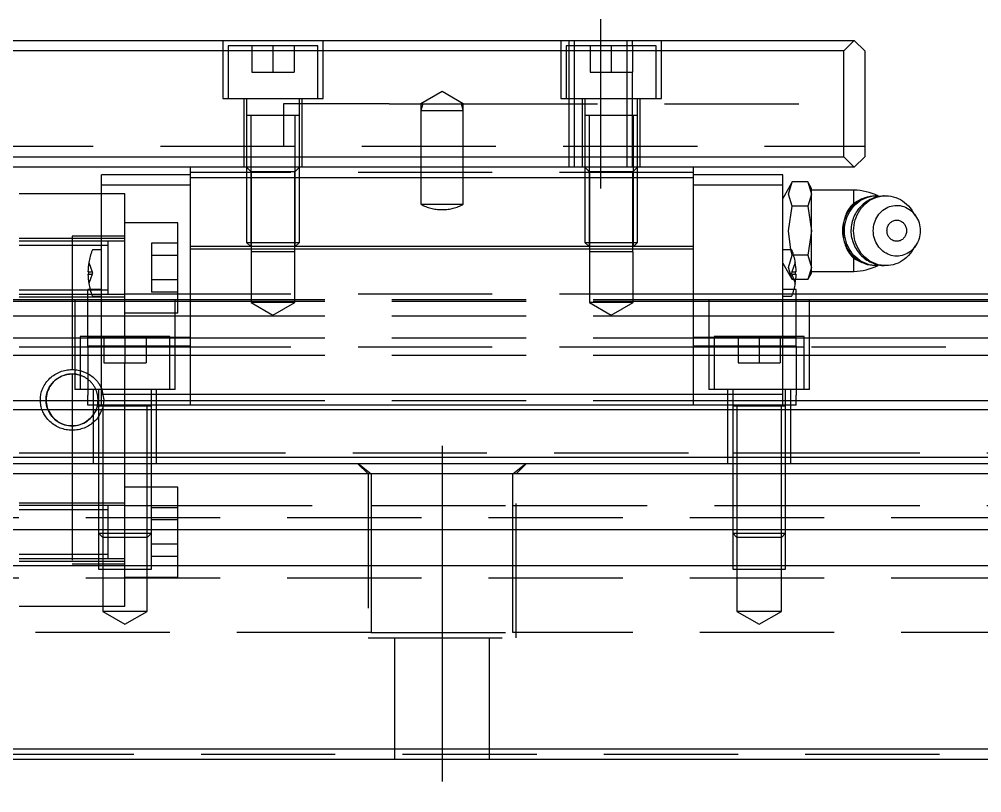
# Model space of a CAD drawing. Extents: x -15 to 809, y -352 to 120.
# Drawn here: x 250 to 341.1, y -316.1 to -243 of the extents above; entities that cross this region are included whole.
import ezdxf

# ---------------------------------------------------------------- set-up
doc = ezdxf.new("R2010")
doc.units = 0
doc.linetypes.add('CENTER', pattern=[50.8, 31.75, -6.35, 6.35, -6.35])
doc.linetypes.add('DASHED', pattern=[19.05, 12.7, -6.35])
doc.layers.get('0').update_dxf_attribs({"linetype": 'CONTINUOUS'})
doc.layers.add('CENTER', color=1, linetype='CENTER')

msp = doc.modelspace()

# ---------------------------------------------------------------- linework, layer by layer
at = {"color": 7, "linetype": 'CONTINUOUS'}
for p, q in [((131, -244.98), (329, -244.98)), ((329, -244.98), (328, -245.98)), ((330, -245.98), (329, -244.98)), ((328, -245.98), (132, -245.98)), ((328, -255.98), (328, -245.98)), ((330, -245.98), (330, -255.98)), ((276.5, -252.08), (271.5, -252.08)), ((276.5, -252.08), (271.5, -252.08)), ((276.5, -252.08), (271.5, -252.08)), ((308.5, -252.08), (303.5, -252.08)), ((132, -255.98), (328, -255.98)), ((328, -255.98), (329, -256.98)), ((329, -256.98), (330, -255.98)), ((329, -256.98), (131, -256.98)), ((266.2, -257.68), (257.768, -257.68)), ((257.768, -258.68), (257.768, -257.68)), ((266.2, -257.98), (266.2, -256.98)), ((313.8, -257.98), (313.8, -256.98)), ((322.232, -257.68), (313.8, -257.68)), ((322.232, -258.68), (322.232, -257.68)), ((266.2, -264.48), (266.2, -257.98)), ((313.8, -257.98), (266.2, -257.98)), ((313.8, -264.48), (313.8, -257.98)), ((323.135, -258.361), (322.778, -258.98)), ((322.778, -259.516), (323.135, -258.361)), ((324.6, -258.361), (323.135, -258.361)), ((324.6, -258.361), (324.599, -258.36)), ((324.957, -258.98), (324.6, -258.361)), ((324.6, -258.361), (324.957, -259.516)), ((257.768, -259.48), (250, -259.48)), ((257.768, -278.48), (257.768, -258.68)), ((266.2, -258.68), (257.768, -258.68)), ((322.232, -258.68), (313.8, -258.68)), ((322.232, -278.48), (322.232, -258.68)), ((322.778, -258.98), (322.232, -259.925)), ((324.957, -259.516), (324.957, -258.98)), ((328.957, -259.13), (324.957, -259.13)), ((328.957, -260.367), (328.957, -259.13)), ((323.135, -260.671), (322.778, -259.516)), ((324.957, -259.516), (324.6, -260.671)), ((324.957, -262.98), (324.957, -259.516)), ((328.957, -260.367), (328.858, -260.46)), ((329.718, -259.971), (328.957, -260.367)), ((328.989, -260.471), (329.177, -260.31)), ((329.142, -260.471), (329.33, -260.31)), ((329.177, -260.31), (329.376, -260.166)), ((329.33, -260.31), (329.529, -260.166)), ((329.376, -260.166), (329.585, -260.04)), ((329.529, -260.166), (329.738, -260.04)), ((329.585, -260.04), (329.802, -259.931)), ((329.738, -260.04), (329.955, -259.931)), ((329.802, -259.931), (330.027, -259.842)), ((329.949, -260.38), (329.823, -260.483)), ((330.08, -260.283), (329.949, -260.38)), ((329.955, -259.931), (330.18, -259.842)), ((330.001, -260.471), (330.189, -260.31)), ((330.027, -259.842), (330.257, -259.771)), ((330.216, -260.192), (330.08, -260.283)), ((330.18, -259.842), (330.41, -259.771)), ((330.189, -260.31), (330.388, -260.166)), ((330.355, -260.108), (330.216, -260.192)), ((330.257, -259.771), (330.492, -259.721)), ((330.499, -260.031), (330.355, -260.108)), ((330.388, -260.166), (330.597, -260.04)), ((330.41, -259.771), (330.645, -259.721)), ((330.492, -259.721), (330.729, -259.69)), ((330.647, -259.962), (330.499, -260.031)), ((330.597, -260.04), (330.815, -259.931)), ((330.645, -259.721), (330.883, -259.69)), ((330.798, -259.899), (330.647, -259.962)), ((330.729, -259.69), (330.969, -259.68)), ((330.952, -259.845), (330.798, -259.899)), ((330.815, -259.931), (331.039, -259.842)), ((330.883, -259.69), (331.122, -259.68)), ((331.108, -259.798), (330.952, -259.845)), ((331.122, -259.68), (330.969, -259.68)), ((331.039, -259.842), (331.27, -259.771)), ((331.267, -259.758), (331.108, -259.798)), ((331.122, -259.68), (331.534, -259.71)), ((331.428, -259.727), (331.267, -259.758)), ((331.27, -259.771), (331.504, -259.721)), ((331.59, -259.703), (331.428, -259.727)), ((331.504, -259.721), (331.742, -259.69)), ((331.753, -259.688), (331.59, -259.703)), ((331.742, -259.69), (331.981, -259.68)), ((331.814, -259.684), (331.753, -259.688)), ((331.981, -259.68), (332.219, -259.69)), ((332.219, -259.69), (332.455, -259.72)), ((332.455, -259.72), (332.688, -259.77)), ((332.688, -259.77), (332.916, -259.839)), ((332.916, -259.839), (333.14, -259.927)), ((333.14, -259.927), (333.356, -260.034)), ((333.356, -260.034), (333.563, -260.159)), ((333.563, -260.159), (333.762, -260.301)), ((333.762, -260.301), (333.949, -260.459)), ((322.778, -262.98), (323.135, -260.671)), ((324.6, -260.671), (323.135, -260.671)), ((324.6, -260.671), (324.957, -262.98)), ((328.3, -261.234), (328.239, -261.364)), ((328.252, -261.482), (328.369, -261.256)), ((328.366, -261.108), (328.3, -261.234)), ((328.437, -260.986), (328.366, -261.108)), ((328.369, -261.256), (328.502, -261.04)), ((328.405, -261.482), (328.522, -261.256)), ((328.515, -260.867), (328.437, -260.986)), ((328.502, -261.04), (328.65, -260.837)), ((328.593, -260.76), (328.515, -260.867)), ((328.522, -261.256), (328.655, -261.04)), ((328.676, -260.656), (328.593, -260.76)), ((328.65, -260.837), (328.813, -260.647)), ((328.655, -261.04), (328.803, -260.837)), ((328.764, -260.556), (328.676, -260.656)), ((328.858, -260.46), (328.764, -260.556)), ((328.803, -260.837), (328.966, -260.647)), ((328.813, -260.647), (328.989, -260.471)), ((328.966, -260.647), (329.142, -260.471)), ((329.189, -261.222), (329.105, -261.362)), ((329.279, -261.086), (329.189, -261.222)), ((329.265, -261.482), (329.382, -261.256)), ((329.376, -260.955), (329.279, -261.086)), ((329.479, -260.829), (329.376, -260.955)), ((329.382, -261.256), (329.515, -261.04)), ((329.588, -260.708), (329.479, -260.829)), ((329.515, -261.04), (329.663, -260.837)), ((329.703, -260.593), (329.588, -260.708)), ((329.663, -260.837), (329.826, -260.647)), ((329.823, -260.483), (329.703, -260.593)), ((329.826, -260.647), (330.001, -260.471)), ((331.326, -261.425), (331.443, -261.287)), ((331.443, -261.287), (331.57, -261.159)), ((331.57, -261.159), (331.707, -261.042)), ((331.707, -261.042), (331.851, -260.937)), ((331.851, -260.937), (332.002, -260.845)), ((332.002, -260.845), (332.159, -260.766)), ((332.159, -260.766), (332.322, -260.7)), ((332.322, -260.7), (332.489, -260.648)), ((332.489, -260.648), (332.659, -260.611)), ((332.659, -260.611), (332.831, -260.588)), ((332.831, -260.588), (333.005, -260.58)), ((333.005, -260.58), (333.178, -260.587)), ((333.178, -260.587), (333.351, -260.608)), ((333.351, -260.608), (333.521, -260.643)), ((333.521, -260.643), (333.688, -260.693)), ((333.688, -260.693), (333.852, -260.758)), ((333.852, -260.758), (334.01, -260.835)), ((333.949, -260.459), (334.124, -260.633)), ((334.01, -260.835), (334.162, -260.926)), ((334.124, -260.633), (334.287, -260.82)), ((334.162, -260.926), (334.307, -261.029)), ((334.287, -260.82), (334.435, -261.021)), ((334.307, -261.029), (334.444, -261.145)), ((334.799, -261.555), (334.435, -261.021)), ((334.444, -261.145), (334.572, -261.272)), ((334.572, -261.272), (334.691, -261.409)), ((327.957, -262.464), (328.004, -262.21)), ((327.985, -262.22), (327.965, -262.345)), ((328.008, -262.095), (327.985, -262.22)), ((328.004, -262.21), (328.069, -261.96)), ((328.036, -261.972), (328.008, -262.095)), ((328.067, -261.85), (328.036, -261.972)), ((328.102, -261.731), (328.067, -261.85)), ((328.069, -261.96), (328.152, -261.717)), ((328.141, -261.613), (328.102, -261.731)), ((328.111, -262.464), (328.157, -262.21)), ((328.184, -261.497), (328.141, -261.613)), ((328.152, -261.717), (328.252, -261.482)), ((328.157, -262.21), (328.222, -261.96)), ((328.239, -261.364), (328.184, -261.497)), ((328.222, -261.96), (328.305, -261.717)), ((328.305, -261.717), (328.405, -261.482)), ((328.797, -262.115), (328.758, -262.274)), ((328.844, -261.958), (328.797, -262.115)), ((328.898, -261.804), (328.844, -261.958)), ((328.96, -261.653), (328.898, -261.804)), ((329.029, -261.506), (328.96, -261.653)), ((328.97, -262.464), (329.017, -262.21)), ((329.017, -262.21), (329.082, -261.96)), ((329.105, -261.362), (329.029, -261.506)), ((329.082, -261.96), (329.165, -261.717)), ((329.165, -261.717), (329.265, -261.482)), ((330.905, -262.24), (330.965, -262.064)), ((330.965, -262.064), (331.038, -261.893)), ((331.038, -261.893), (331.122, -261.729)), ((331.122, -261.729), (331.218, -261.573)), ((331.218, -261.573), (331.326, -261.425)), ((332.361, -262.273), (332.421, -262.214)), ((332.421, -262.214), (332.485, -262.161)), ((332.485, -262.161), (332.553, -262.114)), ((332.553, -262.114), (332.624, -262.074)), ((332.624, -262.074), (332.699, -262.04)), ((332.699, -262.04), (332.776, -262.014)), ((332.776, -262.014), (332.854, -261.995)), ((332.854, -261.995), (332.934, -261.984)), ((332.934, -261.984), (333.015, -261.98)), ((333.015, -261.98), (333.095, -261.984)), ((333.095, -261.984), (333.175, -261.995)), ((333.175, -261.995), (333.254, -262.014)), ((333.254, -262.014), (333.331, -262.04)), ((333.331, -262.04), (333.405, -262.074)), ((333.405, -262.074), (333.477, -262.114)), ((333.477, -262.114), (333.545, -262.161)), ((333.545, -262.161), (333.609, -262.214)), ((333.609, -262.214), (333.668, -262.273)), ((334.691, -261.409), (334.799, -261.555)), ((334.799, -261.555), (334.898, -261.713)), ((334.898, -261.713), (334.985, -261.879)), ((334.985, -261.879), (335.059, -262.052)), ((335.059, -262.052), (335.121, -262.23)), ((335.121, -262.23), (335.169, -262.413)), ((323, -264.778), (322.778, -262.98)), ((324.957, -262.98), (324.6, -265.289)), ((324.957, -266.444), (324.957, -262.98)), ((327.92, -262.98), (327.929, -262.721)), ((327.922, -262.852), (327.92, -262.98)), ((327.929, -263.239), (327.92, -262.98)), ((327.92, -262.98), (327.92, -262.983)), ((327.92, -262.983), (327.922, -263.107)), ((327.927, -262.724), (327.922, -262.852)), ((327.922, -263.107), (327.927, -263.234)), ((327.936, -262.597), (327.927, -262.724)), ((327.929, -262.721), (327.957, -262.464)), ((327.949, -262.471), (327.936, -262.597)), ((327.965, -262.345), (327.949, -262.471)), ((328.073, -262.98), (328.082, -262.721)), ((328.082, -263.239), (328.073, -262.98)), ((328.082, -262.721), (328.111, -262.464)), ((328.682, -262.923), (328.681, -262.98)), ((328.681, -262.98), (328.685, -263.14)), ((328.689, -262.759), (328.682, -262.923)), ((328.685, -263.14), (328.697, -263.303)), ((328.704, -262.596), (328.689, -262.759)), ((328.727, -262.434), (328.704, -262.596)), ((328.758, -262.274), (328.727, -262.434)), ((328.933, -262.98), (328.942, -262.721)), ((328.942, -263.239), (328.933, -262.98)), ((328.942, -262.721), (328.97, -262.464)), ((330.797, -262.98), (330.804, -262.792)), ((330.804, -263.168), (330.797, -262.98)), ((330.804, -262.792), (330.825, -262.606)), ((330.825, -262.606), (330.858, -262.421)), ((330.858, -262.421), (330.905, -262.24)), ((332.091, -262.98), (332.094, -262.893)), ((332.094, -263.067), (332.091, -262.98)), ((332.094, -262.893), (332.105, -262.806)), ((332.105, -263.154), (332.094, -263.067)), ((332.105, -262.806), (332.122, -262.721)), ((332.122, -262.721), (332.147, -262.638)), ((332.147, -262.638), (332.177, -262.557)), ((332.177, -262.557), (332.215, -262.48)), ((332.215, -262.48), (332.258, -262.406)), ((332.258, -262.406), (332.307, -262.337)), ((332.307, -262.337), (332.361, -262.273)), ((333.668, -262.273), (333.722, -262.337)), ((333.722, -262.337), (333.771, -262.406)), ((333.771, -262.406), (333.815, -262.48)), ((333.815, -262.48), (333.852, -262.557)), ((333.852, -262.557), (333.883, -262.638)), ((333.883, -262.638), (333.907, -262.721)), ((333.907, -262.721), (333.925, -262.806)), ((333.925, -262.806), (333.935, -262.893)), ((333.935, -263.067), (333.925, -263.154)), ((333.935, -262.893), (333.939, -262.98)), ((333.939, -262.98), (333.935, -263.067)), ((335.169, -262.413), (335.204, -262.6)), ((335.204, -262.6), (335.225, -262.79)), ((335.225, -262.79), (335.232, -262.98)), ((335.232, -262.98), (335.225, -263.17)), ((258.4, -268.98), (258.4, -263.98)), ((258.4, -266.48), (258.4, -263.98)), ((258.4, -266.48), (258.4, -263.98)), ((327.927, -263.234), (327.936, -263.361)), ((327.957, -263.496), (327.929, -263.239)), ((327.936, -263.361), (327.949, -263.488)), ((327.949, -263.488), (327.965, -263.615)), ((328.004, -263.75), (327.957, -263.496)), ((327.965, -263.615), (327.985, -263.74)), ((327.985, -263.74), (328.014, -263.89)), ((328.069, -264), (328.004, -263.75)), ((328.014, -263.89), (328.048, -264.037)), ((328.048, -264.037), (328.088, -264.181)), ((328.152, -264.243), (328.069, -264)), ((328.111, -263.496), (328.082, -263.239)), ((328.157, -263.75), (328.111, -263.496)), ((328.222, -264), (328.157, -263.75)), ((328.305, -264.243), (328.222, -264)), ((328.697, -263.303), (328.717, -263.466)), ((328.717, -263.466), (328.746, -263.629)), ((328.746, -263.629), (328.782, -263.789)), ((328.782, -263.789), (328.827, -263.948)), ((328.827, -263.948), (328.879, -264.104)), ((328.97, -263.496), (328.942, -263.239)), ((329.017, -263.75), (328.97, -263.496)), ((329.082, -264), (329.017, -263.75)), ((329.165, -264.243), (329.082, -264)), ((330.825, -263.354), (330.804, -263.168)), ((330.858, -263.539), (330.825, -263.354)), ((330.905, -263.72), (330.858, -263.539)), ((330.965, -263.896), (330.905, -263.72)), ((331.038, -264.067), (330.965, -263.896)), ((332.122, -263.239), (332.105, -263.154)), ((332.147, -263.322), (332.122, -263.239)), ((332.177, -263.403), (332.147, -263.322)), ((332.215, -263.48), (332.177, -263.403)), ((332.258, -263.554), (332.215, -263.48)), ((332.307, -263.623), (332.258, -263.554)), ((332.361, -263.687), (332.307, -263.623)), ((332.421, -263.746), (332.361, -263.687)), ((332.485, -263.799), (332.421, -263.746)), ((332.553, -263.846), (332.485, -263.799)), ((332.624, -263.886), (332.553, -263.846)), ((332.699, -263.92), (332.624, -263.886)), ((332.776, -263.946), (332.699, -263.92)), ((332.854, -263.965), (332.776, -263.946)), ((332.934, -263.976), (332.854, -263.965)), ((333.015, -263.98), (332.934, -263.976)), ((333.095, -263.976), (333.015, -263.98)), ((333.175, -263.965), (333.095, -263.976)), ((333.254, -263.946), (333.175, -263.965)), ((333.331, -263.92), (333.254, -263.946)), ((333.405, -263.886), (333.331, -263.92)), ((333.477, -263.846), (333.405, -263.886)), ((333.545, -263.799), (333.477, -263.846)), ((333.609, -263.746), (333.545, -263.799)), ((333.668, -263.687), (333.609, -263.746)), ((333.722, -263.623), (333.668, -263.687)), ((333.771, -263.554), (333.722, -263.623)), ((333.815, -263.48), (333.771, -263.554)), ((333.852, -263.403), (333.815, -263.48)), ((333.883, -263.322), (333.852, -263.403)), ((333.907, -263.239), (333.883, -263.322)), ((333.925, -263.154), (333.907, -263.239)), ((335.059, -263.908), (334.985, -264.081)), ((335.121, -263.73), (335.059, -263.908)), ((335.169, -263.547), (335.121, -263.73)), ((335.204, -263.36), (335.169, -263.547)), ((335.225, -263.17), (335.204, -263.36)), ((257.768, -264.78), (256.986, -264.78)), ((266.2, -264.73), (266.2, -264.48)), ((313.8, -264.48), (266.2, -264.48)), ((266.2, -278.48), (266.2, -264.73)), ((313.8, -264.73), (266.2, -264.73)), ((313.8, -264.73), (313.8, -264.48)), ((313.8, -278.48), (313.8, -264.73)), ((323.014, -264.78), (322.232, -264.78)), ((328.088, -264.181), (328.133, -264.323)), ((328.133, -264.323), (328.184, -264.463)), ((328.252, -264.478), (328.152, -264.243)), ((328.184, -264.463), (328.239, -264.596)), ((328.239, -264.596), (328.3, -264.726)), ((328.369, -264.704), (328.252, -264.478)), ((328.3, -264.726), (328.366, -264.852)), ((328.405, -264.478), (328.305, -264.243)), ((328.366, -264.852), (328.437, -264.974)), ((328.502, -264.92), (328.369, -264.704)), ((328.522, -264.704), (328.405, -264.478)), ((328.65, -265.123), (328.502, -264.92)), ((328.655, -264.92), (328.522, -264.704)), ((328.803, -265.123), (328.655, -264.92)), ((328.879, -264.104), (328.939, -264.258)), ((328.939, -264.258), (329.007, -264.409)), ((329.007, -264.409), (329.082, -264.556)), ((329.082, -264.556), (329.164, -264.699)), ((329.164, -264.699), (329.254, -264.838)), ((329.265, -264.478), (329.165, -264.243)), ((329.254, -264.838), (329.35, -264.972)), ((329.382, -264.704), (329.265, -264.478)), ((329.515, -264.92), (329.382, -264.704)), ((329.663, -265.123), (329.515, -264.92)), ((331.122, -264.231), (331.038, -264.067)), ((331.218, -264.387), (331.122, -264.231)), ((331.326, -264.535), (331.218, -264.387)), ((331.443, -264.673), (331.326, -264.535)), ((331.57, -264.801), (331.443, -264.673)), ((331.707, -264.918), (331.57, -264.801)), ((331.851, -265.023), (331.707, -264.918)), ((334.307, -264.931), (334.162, -265.034)), ((334.435, -264.939), (334.287, -265.14)), ((334.444, -264.815), (334.307, -264.931)), ((334.435, -264.939), (334.799, -264.405)), ((334.572, -264.688), (334.444, -264.815)), ((334.691, -264.551), (334.572, -264.688)), ((334.799, -264.405), (334.691, -264.551)), ((334.898, -264.247), (334.799, -264.405)), ((334.985, -264.081), (334.898, -264.247)), ((324.6, -265.289), (323.257, -265.289)), ((324.6, -265.289), (324.957, -266.444)), ((328.437, -264.974), (328.515, -265.093)), ((328.515, -265.093), (328.593, -265.2)), ((328.593, -265.2), (328.676, -265.304)), ((328.813, -265.313), (328.65, -265.123)), ((328.676, -265.304), (328.764, -265.404)), ((328.764, -265.404), (328.858, -265.5)), ((328.966, -265.313), (328.803, -265.123)), ((328.989, -265.489), (328.813, -265.313)), ((328.858, -265.5), (328.957, -265.593)), ((328.957, -266.83), (328.957, -265.593)), ((328.957, -265.593), (329.717, -265.989)), ((329.142, -265.489), (328.966, -265.313)), ((329.177, -265.65), (328.989, -265.489)), ((329.33, -265.65), (329.142, -265.489)), ((329.376, -265.794), (329.177, -265.65)), ((329.529, -265.794), (329.33, -265.65)), ((329.35, -264.972), (329.454, -265.101)), ((329.585, -265.92), (329.376, -265.794)), ((329.454, -265.101), (329.563, -265.225)), ((329.738, -265.92), (329.529, -265.794)), ((329.563, -265.225), (329.679, -265.344)), ((329.826, -265.314), (329.663, -265.123)), ((329.679, -265.344), (329.8, -265.456)), ((329.8, -265.456), (329.927, -265.562)), ((330.001, -265.489), (329.826, -265.314)), ((329.927, -265.562), (330.059, -265.662)), ((330.189, -265.65), (330.001, -265.489)), ((330.059, -265.662), (330.195, -265.755)), ((330.388, -265.794), (330.189, -265.65)), ((330.195, -265.755), (330.337, -265.841)), ((330.337, -265.841), (330.482, -265.92)), ((330.597, -265.92), (330.388, -265.794)), ((332.002, -265.115), (331.851, -265.023)), ((332.159, -265.194), (332.002, -265.115)), ((332.322, -265.26), (332.159, -265.194)), ((332.489, -265.312), (332.322, -265.26)), ((332.659, -265.349), (332.489, -265.312)), ((332.831, -265.372), (332.659, -265.349)), ((333.005, -265.38), (332.831, -265.372)), ((333.178, -265.373), (333.005, -265.38)), ((333.351, -265.352), (333.178, -265.373)), ((333.521, -265.317), (333.351, -265.352)), ((333.564, -265.801), (333.356, -265.926)), ((333.688, -265.267), (333.521, -265.317)), ((333.762, -265.659), (333.564, -265.801)), ((333.852, -265.202), (333.688, -265.267)), ((333.949, -265.501), (333.762, -265.659)), ((334.01, -265.125), (333.852, -265.202)), ((334.124, -265.327), (333.949, -265.501)), ((334.162, -265.034), (334.01, -265.125)), ((334.287, -265.14), (334.124, -265.327)), ((324.957, -266.444), (324.6, -267.599)), ((324.957, -266.98), (324.957, -266.444)), ((329.802, -266.029), (329.585, -265.92)), ((329.955, -266.029), (329.738, -265.92)), ((330.027, -266.118), (329.802, -266.029)), ((330.18, -266.118), (329.955, -266.029)), ((330.257, -266.189), (330.027, -266.118)), ((330.41, -266.189), (330.18, -266.118)), ((330.492, -266.239), (330.257, -266.189)), ((330.645, -266.239), (330.41, -266.189)), ((330.482, -265.92), (330.631, -265.991)), ((330.729, -266.27), (330.492, -266.239)), ((330.815, -266.029), (330.597, -265.92)), ((330.631, -265.991), (330.783, -266.055)), ((330.883, -266.27), (330.645, -266.239)), ((330.969, -266.28), (330.729, -266.27)), ((330.783, -266.055), (330.938, -266.111)), ((331.039, -266.119), (330.815, -266.029)), ((331.122, -266.28), (330.883, -266.27)), ((330.938, -266.111), (331.096, -266.159)), ((330.969, -266.28), (331.122, -266.28)), ((331.27, -266.189), (331.039, -266.119)), ((331.096, -266.159), (331.256, -266.199)), ((331.534, -266.25), (331.122, -266.28)), ((331.256, -266.199), (331.417, -266.231)), ((331.505, -266.239), (331.27, -266.189)), ((331.417, -266.231), (331.58, -266.256)), ((331.742, -266.27), (331.505, -266.239)), ((331.58, -266.256), (331.744, -266.271)), ((331.982, -266.28), (331.742, -266.27)), ((331.744, -266.271), (331.812, -266.276)), ((332.219, -266.27), (331.982, -266.28)), ((332.455, -266.24), (332.219, -266.27)), ((332.688, -266.19), (332.455, -266.24)), ((332.917, -266.121), (332.688, -266.19)), ((333.14, -266.033), (332.917, -266.121)), ((333.356, -265.926), (333.14, -266.033)), ((256.584, -266.88), (256.502, -266.88)), ((256.502, -267.08), (256.584, -267.08)), ((256.584, -267.08), (256.584, -266.88)), ((323.416, -266.88), (323.416, -267.08)), ((323.498, -266.88), (323.416, -266.88)), ((323.416, -267.08), (323.498, -267.08)), ((324.6, -267.599), (323.467, -267.599)), ((324.599, -267.6), (324.6, -267.599)), ((324.6, -267.599), (324.957, -266.98)), ((324.957, -266.83), (328.957, -266.83)), ((256.709, -268.55), (256.5, -268.55)), ((256.5, -271.15), (256.5, -268.55)), ((258.4, -268.98), (258.4, -268.58)), ((323.5, -268.55), (323.291, -268.55)), ((323.5, -271.15), (323.5, -268.55)), ((203.5, -269.48), (256.5, -269.48)), ((256.986, -269.18), (257.768, -269.18)), ((322.232, -269.18), (323.014, -269.18)), ((388, -268.98), (323.5, -268.98)), ((323.5, -269.48), (460, -269.48)), ((203.5, -269.644), (256.5, -269.644)), ((323.5, -269.644), (460, -269.644)), ((203.5, -271.042), (256.5, -271.042)), ((256.5, -273.063), (256.5, -271.15)), ((323.5, -271.042), (460, -271.042)), ((323.5, -273.063), (323.5, -271.15)), ((203.5, -273.118), (256.5, -273.118)), ((256.5, -273.908), (256.5, -273.063)), ((257.768, -273.063), (256.5, -273.063)), ((323.5, -273.063), (322.232, -273.063)), ((323.5, -273.908), (323.5, -273.063)), ((323.5, -273.118), (460, -273.118)), ((256.5, -273.908), (256.5, -278.518)), ((257.768, -273.908), (256.5, -273.908)), ((323.5, -273.908), (322.232, -273.908)), ((323.5, -273.908), (323.5, -278.518)), ((203.5, -274.739), (256.5, -274.739)), ((323.5, -274.739), (460, -274.739)), ((256.5, -279.48), (256.5, -278.518)), ((257.768, -279.48), (257.768, -278.48)), ((266.2, -278.48), (257.768, -278.48)), ((266.2, -279.48), (266.2, -278.48)), ((313.8, -278.48), (266.2, -278.48)), ((322.232, -278.48), (313.8, -278.48)), ((313.8, -279.48), (313.8, -278.48)), ((322.232, -279.48), (322.232, -278.48)), ((323.5, -279.48), (323.5, -278.518)), ((203.5, -279.032), (256.5, -279.032)), ((257.768, -279.48), (256.5, -279.48)), ((266.2, -279.48), (257.768, -279.48)), ((313.8, -279.48), (266.2, -279.48)), ((322.232, -279.48), (313.8, -279.48)), ((323.5, -279.48), (322.232, -279.48)), ((323.5, -279.032), (460, -279.032)), ((0, -279.88), (460, -279.88)), ((262.5, -279.58), (257.5, -279.58)), ((262.5, -279.58), (257.5, -279.58)), ((0, -284.38), (460, -284.38)), ((1, -284.98), (459, -284.98)), ((458, -285.98), (2, -285.98)), ((458, -291.28), (2, -291.28)), ((458, -294.68), (2, -294.68)), ((2, -311.98), (458, -311.98)), ((459, -312.98), (1, -312.98))]:
    msp.add_line(p, q, dxfattribs=at)
at = {"color": 3, "linetype": 'DASHED'}
for p, q in [((269.25, -244.98), (269.25, -250.48)), ((269.75, -245.48), (269.75, -250.48)), ((278.25, -245.48), (269.75, -245.48)), ((272, -245.48), (272, -247.98)), ((274, -245.48), (274, -247.98)), ((276, -245.48), (276, -247.98)), ((278.25, -250.48), (278.25, -245.48)), ((278.75, -250.48), (278.75, -244.98)), ((301.25, -244.98), (301.25, -250.48)), ((301.75, -245.48), (301.75, -250.48)), ((310.25, -245.48), (301.75, -245.48)), ((302, -244.98), (302, -245.48)), ((302, -245.48), (302, -250.48)), ((302.5, -244.98), (302.5, -256.98)), ((304, -245.48), (304, -247.98)), ((306, -245.48), (306, -247.98)), ((307.5, -256.98), (307.5, -244.98)), ((308, -245.48), (308, -244.98)), ((308, -245.48), (308, -247.98)), ((310.25, -250.48), (310.25, -245.48)), ((310.75, -250.48), (310.75, -244.98)), ((272, -247.98), (274, -247.98)), ((274, -247.98), (276, -247.98)), ((304, -247.98), (306, -247.98)), ((306, -247.98), (308, -247.98)), ((308, -250.48), (308, -247.98)), ((290, -249.825), (288, -250.98)), ((292, -250.98), (290, -249.825)), ((269.25, -250.48), (278.75, -250.48)), ((271.25, -250.48), (271.25, -256.98)), ((271.5, -250.48), (271.5, -252.08)), ((285, -250.98), (275, -250.98)), ((275, -250.98), (275, -254.98)), ((276.5, -252.08), (276.5, -250.48)), ((276.75, -256.98), (276.75, -250.48)), ((285, -250.98), (288, -250.98)), ((288, -250.98), (288, -251.61)), ((288.169, -250.98), (288, -251.61)), ((288, -250.98), (290, -250.98)), ((290, -250.98), (292, -250.98)), ((292, -251.61), (291.831, -250.98)), ((292, -251.61), (292, -250.98)), ((292, -250.98), (330, -250.98)), ((301.25, -250.48), (310.75, -250.48)), ((302, -250.48), (302, -256.98)), ((303.25, -250.48), (303.25, -256.98)), ((303.5, -250.48), (303.5, -252.08)), ((308, -252.08), (308, -250.48)), ((308.5, -252.08), (308.5, -250.48)), ((308.75, -256.98), (308.75, -250.48)), ((271.5, -252.075), (271.5, -252.08)), ((276.5, -252.08), (271.5, -252.08)), ((271.5, -252.08), (271.5, -256.98)), ((271.5, -252.08), (271.5, -252.085)), ((271.9, -252.08), (271.9, -256.98)), ((276.1, -256.98), (276.1, -252.08)), ((276.5, -252.08), (276.5, -252.075)), ((276.5, -256.98), (276.5, -252.08)), ((276.5, -252.085), (276.5, -252.08)), ((288, -251.61), (288, -256.98)), ((288, -251.61), (292, -251.61)), ((292, -256.98), (292, -251.61)), ((303.5, -252.075), (303.5, -252.08)), ((308.5, -252.08), (303.5, -252.08)), ((303.5, -252.08), (303.5, -252.085)), ((303.5, -252.08), (303.5, -256.98)), ((303.9, -252.08), (303.9, -256.98)), ((308, -256.98), (308, -252.08)), ((308.1, -256.98), (308.1, -252.08)), ((308.5, -252.08), (308.5, -252.075)), ((308.5, -252.085), (308.5, -252.08)), ((308.5, -256.98), (308.5, -252.08)), ((130, -254.98), (330, -254.98)), ((313.8, -257.48), (266.2, -257.48)), ((271.5, -256.98), (271.938, -257.418)), ((271.5, -256.98), (271.5, -264.08)), ((276.5, -256.98), (271.5, -256.98)), ((271.9, -256.98), (271.9, -264.48)), ((271.938, -257.418), (271.938, -264.98)), ((276.062, -257.418), (271.938, -257.418)), ((276.062, -257.418), (276.5, -256.98)), ((276.062, -264.98), (276.062, -257.418)), ((276.1, -264.48), (276.1, -256.98)), ((276.5, -264.08), (276.5, -256.98)), ((288, -256.98), (288, -260.48)), ((292, -260.48), (292, -256.98)), ((303.5, -256.98), (303.938, -257.418)), ((303.5, -256.98), (303.5, -264.08)), ((308.5, -256.98), (303.5, -256.98)), ((303.9, -256.98), (303.9, -264.48)), ((303.938, -257.418), (303.938, -264.98)), ((308.062, -257.418), (303.938, -257.418)), ((308.062, -257.418), (308.5, -256.98)), ((308.062, -264.98), (308.062, -257.418)), ((308.1, -264.48), (308.1, -256.98)), ((308.5, -264.08), (308.5, -256.98)), ((260, -259.48), (257.768, -259.48)), ((260, -269.48), (260, -259.48)), ((288, -260.48), (292, -260.48)), ((289.937, -260.98), (290.063, -260.98)), ((265, -262.23), (260, -262.23)), ((265, -269.48), (265, -262.23)), ((260, -263.73), (250, -263.73)), ((257.768, -263.98), (250, -263.98)), ((260, -263.48), (255, -263.48)), ((255, -263.48), (255, -276.521)), ((258.405, -263.98), (257.768, -263.98)), ((260, -263.98), (258.395, -263.98)), ((258.4, -268.98), (258.4, -263.98)), ((257.768, -264.38), (250, -264.38)), ((258.4, -264.38), (257.768, -264.38)), ((258.4, -268.58), (258.4, -264.38)), ((265, -264.171), (262.5, -264.171)), ((262.5, -264.171), (262.5, -265.325)), ((271.5, -264.08), (271.9, -264.48)), ((271.5, -264.08), (276.5, -264.08)), ((276.1, -264.48), (276.5, -264.08)), ((303.5, -264.08), (303.9, -264.48)), ((303.5, -264.08), (308.5, -264.08)), ((308.1, -264.48), (308.5, -264.08)), ((323.135, -265.289), (323, -264.778)), ((262.5, -265.325), (262.5, -267.635)), ((265, -265.325), (262.5, -265.325)), ((271.933, -264.98), (271.933, -269.78)), ((276.067, -264.98), (271.933, -264.98)), ((276.067, -269.78), (276.067, -264.98)), ((303.933, -264.98), (303.933, -269.78)), ((308.067, -264.98), (303.933, -264.98)), ((308.067, -269.78), (308.067, -264.98)), ((322.778, -266.444), (323.135, -265.289)), ((323.257, -265.289), (323.135, -265.289)), ((256.584, -265.98), (256.584, -265.982)), ((256.584, -265.98), (256.584, -265.982)), ((256.584, -265.98), (256.584, -265.982)), ((256.584, -265.98), (256.584, -265.982)), ((256.584, -265.982), (256.9, -266.88)), ((322.232, -266.035), (322.778, -266.98)), ((323.135, -267.599), (322.778, -266.444)), ((323.416, -265.982), (323.1, -266.88)), ((323.416, -265.982), (323.416, -265.98)), ((323.416, -265.982), (323.416, -265.98)), ((256.584, -266.88), (256.9, -266.88)), ((256.9, -267.08), (256.584, -267.978)), ((256.584, -267.08), (256.9, -267.08)), ((256.9, -266.88), (256.935, -266.98)), ((256.9, -267.08), (256.935, -266.98)), ((265, -267.635), (262.5, -267.635)), ((262.5, -267.635), (262.5, -268.789)), ((322.778, -266.98), (323.135, -267.599)), ((323.1, -266.88), (323.065, -266.98)), ((323.1, -267.08), (323.065, -266.98)), ((323.1, -266.88), (323.416, -266.88)), ((323.1, -267.08), (323.416, -267.978)), ((323.1, -267.08), (323.416, -267.08)), ((323.467, -267.599), (323.135, -267.599)), ((250, -268.58), (256.5, -268.58)), ((256.5, -268.58), (256.717, -268.58)), ((256.584, -267.978), (256.584, -267.98)), ((256.584, -267.978), (256.584, -267.98)), ((257.768, -268.55), (256.709, -268.55)), ((256.717, -268.58), (257.768, -268.58)), ((257.768, -268.58), (258.4, -268.58)), ((323.291, -268.55), (322.232, -268.55)), ((323.416, -267.98), (323.416, -267.978)), ((323.416, -267.98), (323.416, -267.978)), ((323.416, -267.98), (323.416, -267.978)), ((323.416, -267.98), (323.416, -267.978)), ((250, -268.98), (256.5, -268.98)), ((250, -269.23), (260, -269.23)), ((255.25, -269.48), (255.25, -277.98)), ((256.5, -268.98), (256.843, -268.98)), ((256.5, -269.48), (257.768, -269.48)), ((256.843, -268.98), (257.768, -268.98)), ((257.768, -268.98), (258.4, -268.98)), ((257.768, -269.48), (266.2, -269.48)), ((258.395, -268.98), (258.4, -268.98)), ((258.4, -268.98), (258.405, -268.98)), ((258.4, -268.98), (260, -268.98)), ((265, -268.98), (260, -268.98)), ((260, -272.98), (260, -269.48)), ((265, -268.789), (262.5, -268.789)), ((264.75, -277.98), (264.75, -269.48)), ((266.2, -268.98), (265, -268.98)), ((265, -270.73), (265, -269.48)), ((313.8, -268.98), (266.2, -268.98)), ((266.2, -269.48), (313.8, -269.48)), ((322.232, -268.98), (313.8, -268.98)), ((313.8, -269.48), (322.232, -269.48)), ((315.25, -269.48), (315.25, -277.98)), ((323.157, -268.98), (322.232, -268.98)), ((322.232, -269.48), (323.5, -269.48)), ((323.5, -268.98), (323.157, -268.98)), ((324.75, -277.98), (324.75, -269.48)), ((256.5, -269.644), (257.768, -269.644)), ((257.768, -269.644), (266.2, -269.644)), ((266.2, -269.644), (313.8, -269.644)), ((271.933, -269.78), (274, -270.973)), ((276.067, -269.78), (271.933, -269.78)), ((274, -270.973), (276.067, -269.78)), ((303.933, -269.78), (306, -270.973)), ((308.067, -269.78), (303.933, -269.78)), ((306, -270.973), (308.067, -269.78)), ((313.8, -269.644), (322.232, -269.644)), ((322.232, -269.644), (323.5, -269.644)), ((256.5, -271.042), (257.768, -271.042)), ((257.768, -271.042), (266.2, -271.042)), ((260, -270.73), (265, -270.73)), ((266.2, -271.042), (313.8, -271.042)), ((313.8, -271.042), (322.232, -271.042)), ((322.232, -271.042), (323.5, -271.042)), ((255.75, -272.98), (255.75, -277.98)), ((256.5, -272.98), (255.75, -272.98)), ((257.768, -272.98), (256.5, -272.98)), ((256.5, -273.118), (257.768, -273.118)), ((264.25, -272.98), (257.768, -272.98)), ((266.2, -273.063), (257.768, -273.063)), ((257.768, -273.118), (266.2, -273.118)), ((258, -272.98), (258, -275.48)), ((260, -272.98), (260, -275.48)), ((262, -272.98), (262, -275.48)), ((264.25, -277.98), (264.25, -272.98)), ((266.2, -273.118), (313.8, -273.118)), ((322.232, -273.063), (313.8, -273.063)), ((313.8, -273.118), (322.232, -273.118)), ((315.75, -272.98), (315.75, -277.98)), ((322.232, -272.98), (315.75, -272.98)), ((318, -272.98), (318, -275.48)), ((320, -272.98), (320, -275.48)), ((322, -272.98), (322, -275.48)), ((323.5, -272.98), (322.232, -272.98)), ((322.232, -273.118), (323.5, -273.118)), ((324.25, -272.98), (323.5, -272.98)), ((324.25, -277.98), (324.25, -272.98)), ((255.75, -273.98), (250, -273.98)), ((256.5, -273.98), (255.75, -273.98)), ((257.768, -273.98), (256.5, -273.98)), ((266.2, -273.908), (257.768, -273.908)), ((260, -273.98), (257.768, -273.98)), ((264.25, -273.98), (260, -273.98)), ((266.2, -273.98), (264.25, -273.98)), ((313.8, -273.98), (266.2, -273.98)), ((322.232, -273.908), (313.8, -273.908)), ((315.75, -273.98), (313.8, -273.98)), ((322.232, -273.98), (315.75, -273.98)), ((323.5, -273.98), (322.232, -273.98)), ((324.25, -273.98), (323.5, -273.98)), ((375.75, -273.98), (324.25, -273.98)), ((256.5, -274.739), (257.768, -274.739)), ((257.768, -274.739), (266.2, -274.739)), ((266.2, -274.739), (313.8, -274.739)), ((313.8, -274.739), (322.232, -274.739)), ((322.232, -274.739), (323.5, -274.739)), ((258, -275.48), (260, -275.48)), ((260, -277.98), (260, -275.48)), ((260, -275.48), (262, -275.48)), ((318, -275.48), (320, -275.48)), ((320, -275.48), (322, -275.48)), ((253.008, -276.837), (253.119, -276.747)), ((253.119, -276.747), (253.235, -276.662)), ((253.235, -276.662), (253.354, -276.583)), ((253.354, -276.583), (253.477, -276.51)), ((253.477, -276.51), (253.605, -276.442)), ((253.605, -276.442), (253.736, -276.38)), ((253.736, -276.38), (253.871, -276.324)), ((253.871, -276.324), (254.007, -276.275)), ((254.007, -276.275), (254.145, -276.232)), ((254.145, -276.232), (254.284, -276.195)), ((254.284, -276.195), (254.425, -276.166)), ((254.425, -276.166), (254.566, -276.143)), ((254.566, -276.143), (254.71, -276.126)), ((254.71, -276.126), (254.854, -276.116)), ((254.854, -276.116), (255, -276.113)), ((255, -276.113), (255.146, -276.116)), ((255, -276.521), (255, -281.438)), ((255.146, -276.116), (255.29, -276.126)), ((255.29, -276.126), (255.433, -276.143)), ((255.433, -276.143), (255.575, -276.166)), ((255.575, -276.166), (255.716, -276.195)), ((255.716, -276.195), (255.75, -276.204)), ((255.75, -276.204), (256.5, -276.497)), ((256.5, -276.497), (256.523, -276.51)), ((256.523, -276.51), (256.646, -276.583)), ((256.646, -276.583), (256.765, -276.662)), ((256.765, -276.662), (256.881, -276.747)), ((256.881, -276.747), (256.992, -276.837)), ((252.298, -277.734), (252.366, -277.608)), ((252.366, -277.608), (252.44, -277.485)), ((252.44, -277.485), (252.52, -277.367)), ((252.52, -277.367), (252.606, -277.253)), ((252.606, -277.253), (252.698, -277.142)), ((252.698, -277.142), (252.796, -277.036)), ((252.796, -277.036), (252.9, -276.933)), ((252.9, -276.933), (253.008, -276.837)), ((256.992, -276.837), (257.1, -276.933)), ((257.1, -276.933), (257.204, -277.036)), ((257.204, -277.036), (257.302, -277.142)), ((257.302, -277.142), (257.394, -277.253)), ((257.394, -277.253), (257.48, -277.367)), ((257.48, -277.367), (257.545, -277.461)), ((257.545, -277.461), (257.605, -277.558)), ((257.605, -277.558), (257.662, -277.658)), ((257.662, -277.658), (257.714, -277.76)), ((252.02, -278.648), (252.036, -278.537)), ((252.036, -278.537), (252.056, -278.428)), ((252.056, -278.428), (252.083, -278.312)), ((252.083, -278.312), (252.114, -278.198)), ((252.114, -278.198), (252.15, -278.085)), ((252.15, -278.085), (252.191, -277.974)), ((252.191, -277.974), (252.237, -277.864)), ((252.237, -277.864), (252.298, -277.734)), ((264.75, -277.98), (255.25, -277.98)), ((257, -277.98), (257, -284.98)), ((257.5, -277.98), (257.5, -279.48)), ((257.714, -277.76), (257.763, -277.864)), ((257.763, -277.864), (257.768, -277.876)), ((257.768, -277.876), (257.811, -277.98)), ((257.811, -277.98), (258, -278.98)), ((260, -279.48), (260, -277.98)), ((262.5, -279.48), (262.5, -277.98)), ((263, -284.98), (263, -277.98)), ((324.75, -277.98), (315.25, -277.98)), ((317, -277.98), (317, -284.98)), ((317.5, -277.98), (317.5, -279.48)), ((322.5, -279.48), (322.5, -277.98)), ((323, -284.98), (323, -277.98)), ((252, -278.98), (252.002, -278.869)), ((252.004, -279.119), (252, -278.98)), ((252.002, -278.869), (252.009, -278.758)), ((252.014, -279.257), (252.004, -279.119)), ((252.009, -278.758), (252.02, -278.648)), ((252.032, -279.395), (252.014, -279.257)), ((252.056, -279.532), (252.032, -279.395)), ((252.083, -279.648), (252.056, -279.532)), ((256.5, -279.032), (257.768, -279.032)), ((257.5, -279.48), (257.5, -279.58)), ((257.768, -279.032), (266.2, -279.032)), ((257.954, -279.48), (257.933, -279.58)), ((258, -278.98), (257.954, -279.48)), ((260, -279.58), (260, -279.48)), ((262.5, -279.58), (262.5, -279.48)), ((266.2, -279.032), (313.8, -279.032)), ((313.8, -279.032), (322.232, -279.032)), ((317.5, -279.48), (317.5, -279.58)), ((322.232, -279.032), (323.5, -279.032)), ((322.5, -279.58), (322.5, -279.48)), ((252.114, -279.762), (252.083, -279.648)), ((252.15, -279.875), (252.114, -279.762)), ((252.191, -279.986), (252.15, -279.875)), ((252.237, -280.096), (252.191, -279.986)), ((252.286, -280.2), (252.237, -280.096)), ((252.338, -280.302), (252.286, -280.2)), ((252.395, -280.402), (252.338, -280.302)), ((252.455, -280.499), (252.395, -280.402)), ((257.5, -279.575), (257.5, -279.58)), ((257.5, -279.58), (257.5, -284.98)), ((257.5, -279.58), (257.5, -279.585)), ((257.901, -279.711), (257.501, -280.564)), ((257.9, -279.58), (257.9, -284.98)), ((257.933, -279.58), (257.901, -279.711)), ((260, -284.98), (260, -279.58)), ((262.1, -284.98), (262.1, -279.58)), ((262.5, -279.58), (262.5, -279.575)), ((262.5, -284.98), (262.5, -279.58)), ((262.5, -279.585), (262.5, -279.58)), ((317.5, -279.575), (317.5, -279.58)), ((322.5, -279.58), (317.5, -279.58)), ((317.5, -279.58), (317.5, -279.585)), ((317.5, -279.58), (317.5, -284.98)), ((317.9, -279.58), (317.9, -284.98)), ((322.1, -284.98), (322.1, -279.58)), ((322.5, -279.58), (322.5, -279.575)), ((322.5, -279.585), (322.5, -279.58)), ((322.5, -284.98), (322.5, -279.58)), ((252.52, -280.593), (252.455, -280.499)), ((252.606, -280.707), (252.52, -280.593)), ((252.698, -280.818), (252.606, -280.707)), ((252.796, -280.924), (252.698, -280.818)), ((252.9, -281.027), (252.796, -280.924)), ((253.008, -281.123), (252.9, -281.027)), ((253.119, -281.213), (253.008, -281.123)), ((253.235, -281.298), (253.119, -281.213)), ((253.354, -281.377), (253.235, -281.298)), ((256.765, -281.298), (256.646, -281.377)), ((256.881, -281.213), (256.765, -281.298)), ((256.992, -281.123), (256.881, -281.213)), ((257.1, -281.027), (256.992, -281.123)), ((257.204, -280.924), (257.1, -281.027)), ((257.302, -280.818), (257.204, -280.924)), ((257.394, -280.707), (257.302, -280.818)), ((257.48, -280.593), (257.394, -280.707)), ((257.501, -280.564), (257.48, -280.593)), ((253.477, -281.45), (253.354, -281.377)), ((253.605, -281.518), (253.477, -281.45)), ((253.736, -281.58), (253.605, -281.518)), ((253.871, -281.636), (253.736, -281.58)), ((254.007, -281.685), (253.871, -281.636)), ((254.145, -281.728), (254.007, -281.685)), ((254.284, -281.765), (254.145, -281.728)), ((254.425, -281.794), (254.284, -281.765)), ((254.567, -281.817), (254.425, -281.794)), ((254.71, -281.834), (254.567, -281.817)), ((254.854, -281.844), (254.71, -281.834)), ((255, -281.847), (254.854, -281.844)), ((255, -281.438), (255, -294.48)), ((255.146, -281.844), (255, -281.847)), ((255.29, -281.834), (255.146, -281.844)), ((255.434, -281.817), (255.29, -281.834)), ((255.575, -281.794), (255.434, -281.817)), ((255.716, -281.765), (255.575, -281.794)), ((255.855, -281.728), (255.716, -281.765)), ((255.993, -281.685), (255.855, -281.728)), ((256.129, -281.636), (255.993, -281.685)), ((256.264, -281.58), (256.129, -281.636)), ((256.395, -281.518), (256.264, -281.58)), ((256.523, -281.45), (256.395, -281.518)), ((256.646, -281.377), (256.523, -281.45)), ((250, -283.98), (257.5, -283.98)), ((257.5, -283.98), (257.9, -283.98)), ((257.9, -283.98), (260, -283.98)), ((260, -283.98), (262.1, -283.98)), ((262.1, -283.98), (262.5, -283.98)), ((262.5, -283.98), (317.5, -283.98)), ((317.5, -283.98), (317.9, -283.98)), ((317.9, -283.98), (322.1, -283.98)), ((322.1, -283.98), (322.5, -283.98)), ((322.5, -283.98), (377.5, -283.98)), ((257.5, -284.98), (257.5, -291.28)), ((257.5, -284.98), (257.5, -291.28)), ((257.9, -284.98), (257.9, -291.28)), ((260, -291.28), (260, -284.98)), ((262.1, -291.28), (262.1, -284.98)), ((262.5, -291.28), (262.5, -284.98)), ((262.5, -291.28), (262.5, -284.98)), ((282, -284.98), (283, -285.98)), ((282.063, -284.98), (283.292, -285.98)), ((296.708, -285.98), (297.937, -284.98)), ((297, -285.98), (298, -284.98)), ((317.5, -284.98), (317.5, -291.28)), ((317.5, -284.98), (317.5, -291.28)), ((317.9, -284.98), (317.9, -291.28)), ((322.1, -291.28), (322.1, -284.98)), ((322.5, -291.28), (322.5, -284.98)), ((322.5, -291.28), (322.5, -284.98)), ((283, -285.98), (283, -301.48)), ((283.292, -285.98), (283.292, -291.28)), ((296.708, -291.28), (296.708, -285.98)), ((297, -301.48), (297, -285.98)), ((262.1, -287.23), (260, -287.23)), ((262.5, -287.23), (262.1, -287.23)), ((265, -287.23), (262.5, -287.23)), ((265, -291.28), (265, -287.23)), ((260, -288.73), (250, -288.73)), ((257.5, -288.98), (250, -288.98)), ((257.5, -289.38), (250, -289.38)), ((257.9, -288.98), (257.5, -288.98)), ((257.9, -289.38), (257.5, -289.38)), ((258.405, -288.98), (257.9, -288.98)), ((258.4, -289.38), (257.9, -289.38)), ((260, -288.98), (258.395, -288.98)), ((258.4, -293.98), (258.4, -288.98)), ((258.4, -291.48), (258.4, -288.98)), ((258.4, -289.38), (258.4, -288.98)), ((258.4, -291.28), (258.4, -289.38)), ((260, -288.98), (262.1, -288.98)), ((262.1, -288.98), (262.5, -288.98)), ((262.5, -288.98), (265, -288.98)), ((265, -289.171), (262.5, -289.171)), ((265, -288.98), (283.292, -288.98)), ((283.292, -288.98), (296.708, -288.98)), ((296.708, -288.98), (317.5, -288.98)), ((317.5, -288.98), (317.9, -288.98)), ((317.9, -288.98), (322.1, -288.98)), ((322.1, -288.98), (322.5, -288.98)), ((322.5, -288.98), (377.5, -288.98)), ((459.5, -290.13), (0.5, -290.13)), ((265, -290.325), (262.5, -290.325)), ((257.5, -291.28), (257.5, -291.58)), ((257.5, -291.28), (257.5, -291.58)), ((257.9, -291.28), (257.9, -291.98)), ((258.4, -291.98), (258.4, -291.28)), ((260, -291.98), (260, -291.28)), ((262.1, -291.98), (262.1, -291.28)), ((262.5, -291.58), (262.5, -291.28)), ((262.5, -291.58), (262.5, -291.28)), ((265, -294.68), (265, -291.28)), ((283.292, -291.28), (283.292, -294.68)), ((296.708, -294.68), (296.708, -291.28)), ((317.5, -291.28), (317.5, -291.58)), ((317.5, -291.28), (317.5, -291.58)), ((317.9, -291.28), (317.9, -291.98)), ((322.1, -291.98), (322.1, -291.28)), ((322.5, -291.58), (322.5, -291.28)), ((322.5, -291.58), (322.5, -291.28)), ((257.5, -291.58), (257.9, -291.98)), ((257.5, -291.58), (257.5, -294.68)), ((257.5, -291.58), (262.5, -291.58)), ((257.9, -291.98), (257.9, -294.98)), ((262.1, -291.98), (257.9, -291.98)), ((258.4, -293.58), (258.4, -291.98)), ((260, -294.68), (260, -291.98)), ((262.1, -291.98), (262.5, -291.58)), ((262.1, -294.98), (262.1, -291.98)), ((262.5, -294.68), (262.5, -291.58)), ((317.5, -291.58), (317.9, -291.98)), ((317.5, -291.58), (317.5, -294.68)), ((317.5, -291.58), (322.5, -291.58)), ((317.9, -291.98), (317.9, -294.98)), ((322.1, -291.98), (317.9, -291.98)), ((322.1, -291.98), (322.5, -291.58)), ((322.1, -294.98), (322.1, -291.98)), ((322.5, -294.68), (322.5, -291.58)), ((265, -292.635), (262.5, -292.635)), ((250, -293.58), (257.5, -293.58)), ((250, -293.98), (257.5, -293.98)), ((257.5, -293.58), (258.4, -293.58)), ((257.5, -293.98), (258.4, -293.98)), ((258.395, -293.98), (258.4, -293.98)), ((258.4, -293.98), (258.4, -293.58)), ((258.4, -293.98), (260, -293.98)), ((258.4, -293.98), (258.405, -293.98)), ((265, -293.789), (262.5, -293.789)), ((250, -294.23), (260, -294.23)), ((255, -294.48), (260, -294.48)), ((257.5, -294.68), (257.5, -294.98)), ((257.5, -294.98), (262.5, -294.98)), ((257.9, -294.98), (257.9, -298.98)), ((260, -294.98), (260, -294.68)), ((260, -298.48), (260, -294.98)), ((262.1, -298.98), (262.1, -294.98)), ((262.5, -294.98), (262.5, -294.68)), ((265, -295.73), (265, -294.68)), ((283.292, -294.68), (283.292, -300.98)), ((296.708, -300.98), (296.708, -294.68)), ((317.5, -294.68), (317.5, -294.98)), ((317.5, -294.98), (322.5, -294.98)), ((317.9, -294.98), (317.9, -298.98)), ((322.1, -298.98), (322.1, -294.98)), ((322.5, -294.98), (322.5, -294.68)), ((459.5, -295.83), (0.5, -295.83)), ((260, -295.73), (265, -295.73)), ((250, -298.48), (260, -298.48)), ((257.9, -298.98), (260, -300.192)), ((262.1, -298.98), (257.9, -298.98)), ((260, -300.192), (262.1, -298.98)), ((317.9, -298.98), (320, -300.192)), ((322.1, -298.98), (317.9, -298.98)), ((320, -300.192), (322.1, -298.98)), ((283.292, -300.98), (176.708, -300.98)), ((283.292, -300.98), (296.708, -300.98)), ((403.292, -300.98), (296.708, -300.98)), ((283, -301.48), (297, -301.48)), ((285.5, -301.48), (285.5, -312.98)), ((294.5, -312.98), (294.5, -301.48)), ((0.5, -312.48), (459.5, -312.48))]:
    msp.add_line(p, q, dxfattribs=at)
msp.add_circle((255, -278.98), 2.458, dxfattribs=at)
at = {"color": 7, "linetype": 'CONTINUOUS'}
for centre, radius, start, end in [((328.729, -265.126), 6, 65.106, 87.82141), ((262.5, -266.98), 6, 159.14941, 170.40593), ((256.986, -264.88), 0.1, 90, 159.14941), ((323.014, -264.88), 0.1, 20.85059, 90), ((317.5, -266.98), 6, 9.59407, 20.85059), ((262.5, -266.98), 5.999, 170.42033, 179.04489), ((317.5, -266.98), 5.999, 0.95511, 9.57967), ((328.729, -260.834), 6, 272.17859, 294.894), ((262.5, -266.98), 5.999, 180.95511, 189.57967), ((317.5, -266.98), 5.999, 350.42033, 359.04489), ((262.5, -266.98), 6, 189.59407, 200.85059), ((317.5, -266.98), 6, 339.14941, 350.40593), ((256.986, -269.08), 0.1, 200.85059, 270), ((323.014, -269.08), 0.1, 270, 339.14941)]:
    msp.add_arc(centre, radius, start, end, dxfattribs=at)
at = {"color": 3, "linetype": 'DASHED'}
for centre, radius, start, end in [((289.937, -256.98), 4, 241.03047, 270), ((290.063, -256.98), 4, 270, 298.96953), ((255, -278.98), 2.453, 72.20057, 348.24122), ((255, -278.98), 2.453, 52.31126, 72.20057), ((255, -278.98), 2.453, 24.05297, 52.31126), ((255, -278.98), 2.453, 0, 24.05297), ((255, -278.98), 2.453, 348.24122, 0)]:
    msp.add_arc(centre, radius, start, end, dxfattribs=at)
at = {"layer": 'CENTER', "color": 1, "linetype": 'CENTER'}
for p, q in [((305, -242.98), (305, -258.98)), ((290, -283.33), (290, -316.13))]:
    msp.add_line(p, q, dxfattribs=at)

doc.saveas('drawing.dxf')
